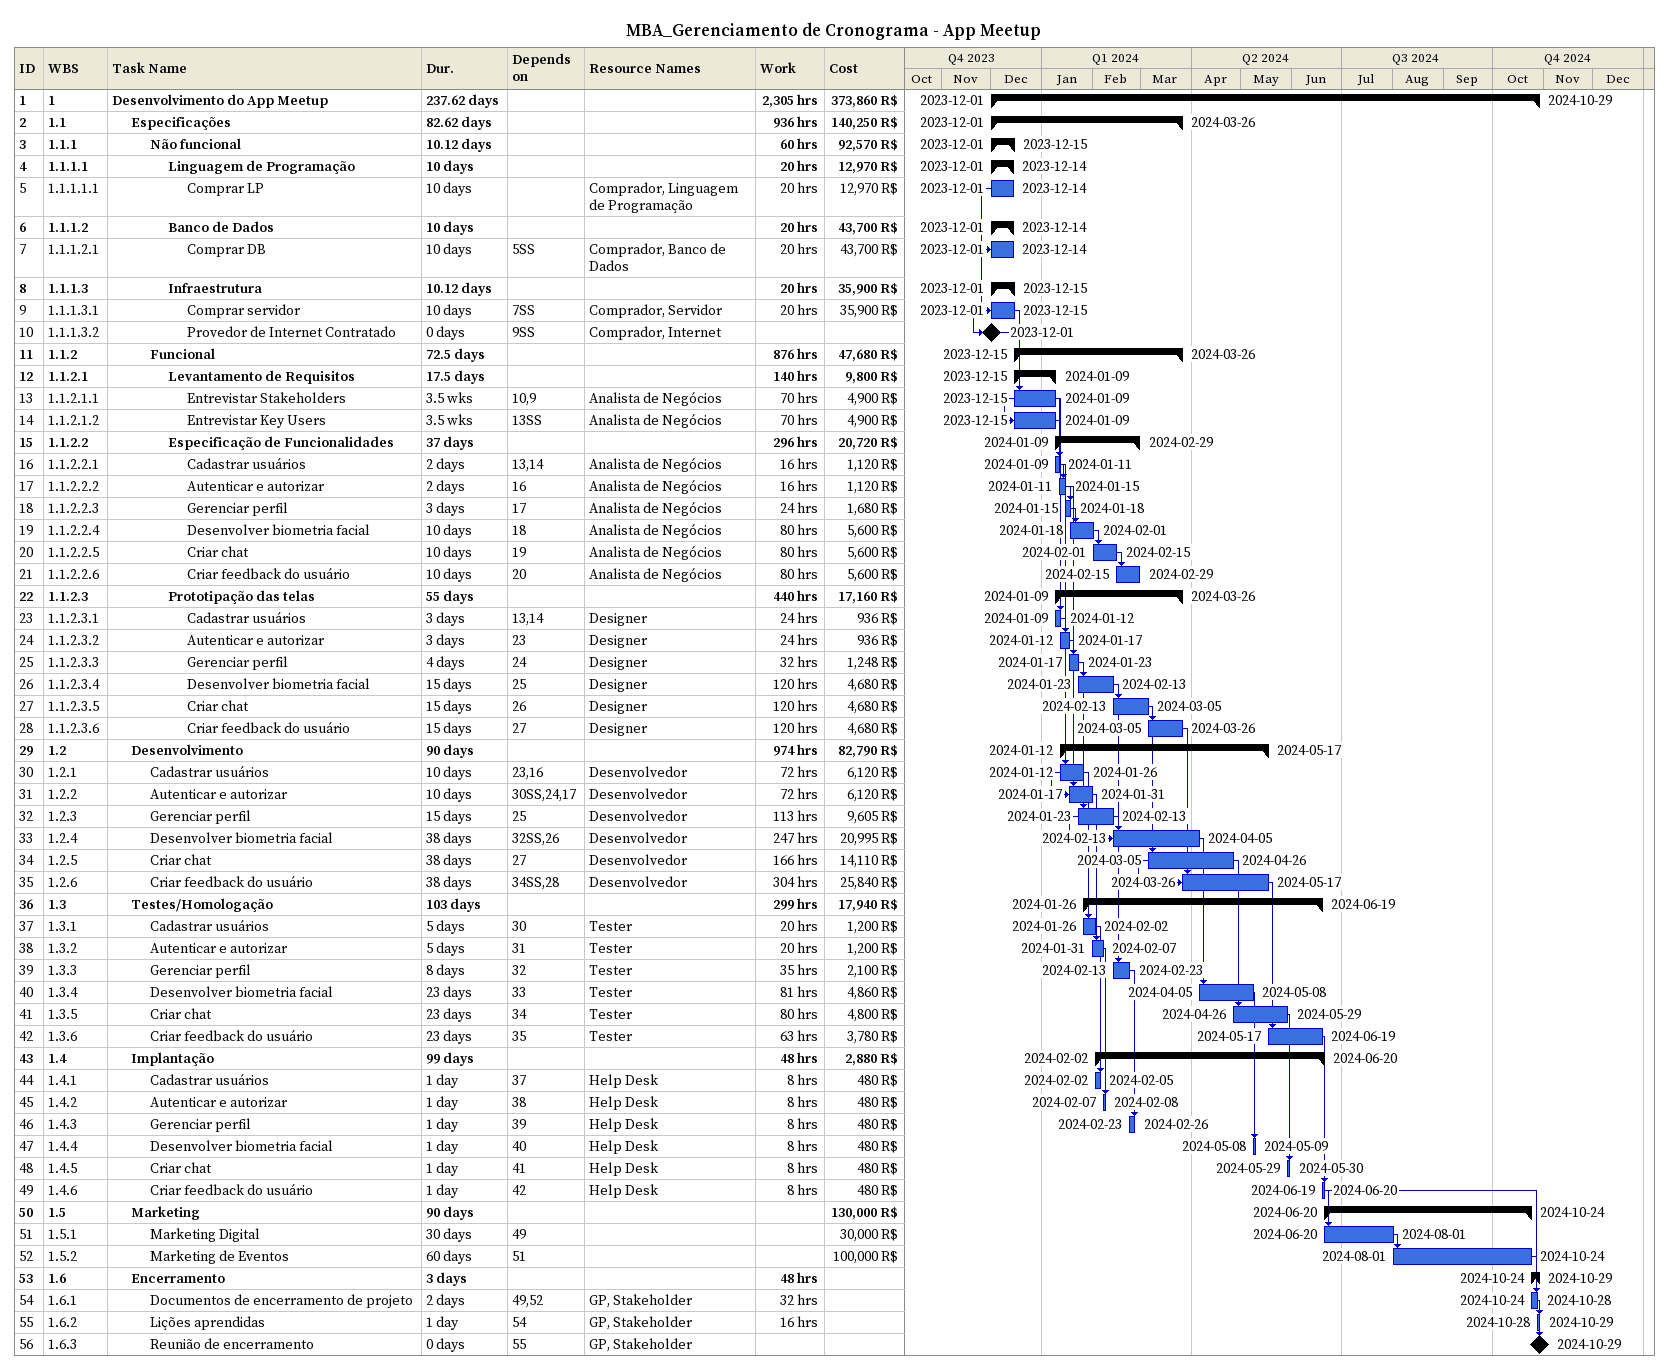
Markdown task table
MBA_Gerenciamento de Cronograma - App Meetup

| ID | WBS | Task | Duration | Start | Finish | Predecessors | Resources | Work (h) | Cost (R$) |
|---|---|---|---|---|---|---|---|---|---|
| 1 | 1 | **Desenvolvimento do App Meetup** | 237.62d | 2023-12-01 | 2024-10-29 |  |  | 2305 | 373860 |
| 2 | 1.1 | **Especificações** | 82.62d | 2023-12-01 | 2024-03-26 |  |  | 936 | 140250 |
| 3 | 1.1.1 | **Não funcional** | 10.12d | 2023-12-01 | 2023-12-15 |  |  | 60 | 92570 |
| 4 | 1.1.1.1 | **Linguagem de Programação** | 10d | 2023-12-01 | 2023-12-14 |  |  | 20 | 12970 |
| 5 | 1.1.1.1.1 | Comprar LP | 10d | 2023-12-01 | 2023-12-14 |  | Comprador, Linguagem de Programação | 20 | 12970 |
| 6 | 1.1.1.2 | **Banco de Dados** | 10d | 2023-12-01 | 2023-12-14 |  |  | 20 | 43700 |
| 7 | 1.1.1.2.1 | Comprar DB | 10d | 2023-12-01 | 2023-12-14 | 5SS | Comprador, Banco de Dados | 20 | 43700 |
| 8 | 1.1.1.3 | **Infraestrutura** | 10.12d | 2023-12-01 | 2023-12-15 |  |  | 20 | 35900 |
| 9 | 1.1.1.3.1 | Comprar servidor | 10d | 2023-12-01 | 2023-12-15 | 7SS | Comprador, Servidor | 20 | 35900 |
| 10 | 1.1.1.3.2 | Provedor de Internet Contratado | 0d | 2023-12-01 | 2023-12-01 | 9SS | Comprador, Internet |  |  |
| 11 | 1.1.2 | **Funcional** | 72.5d | 2023-12-15 | 2024-03-26 |  |  | 876 | 47680 |
| 12 | 1.1.2.1 | **Levantamento de Requisitos** | 17.5d | 2023-12-15 | 2024-01-09 |  |  | 140 | 9800 |
| 13 | 1.1.2.1.1 | Entrevistar Stakeholders | 3.5w | 2023-12-15 | 2024-01-09 | 10, 9 | Analista de Negócios | 70 | 4900 |
| 14 | 1.1.2.1.2 | Entrevistar Key Users | 3.5w | 2023-12-15 | 2024-01-09 | 13SS | Analista de Negócios | 70 | 4900 |
| 15 | 1.1.2.2 | **Especificação de Funcionalidades** | 37d | 2024-01-09 | 2024-02-29 |  |  | 296 | 20720 |
| 16 | 1.1.2.2.1 | Cadastrar usuários | 2d | 2024-01-09 | 2024-01-11 | 13, 14 | Analista de Negócios | 16 | 1120 |
| 17 | 1.1.2.2.2 | Autenticar e autorizar | 2d | 2024-01-11 | 2024-01-15 | 16 | Analista de Negócios | 16 | 1120 |
| 18 | 1.1.2.2.3 | Gerenciar perfil | 3d | 2024-01-15 | 2024-01-18 | 17 | Analista de Negócios | 24 | 1680 |
| 19 | 1.1.2.2.4 | Desenvolver biometria facial | 10d | 2024-01-18 | 2024-02-01 | 18 | Analista de Negócios | 80 | 5600 |
| 20 | 1.1.2.2.5 | Criar chat | 10d | 2024-02-01 | 2024-02-15 | 19 | Analista de Negócios | 80 | 5600 |
| 21 | 1.1.2.2.6 | Criar feedback do usuário | 10d | 2024-02-15 | 2024-02-29 | 20 | Analista de Negócios | 80 | 5600 |
| 22 | 1.1.2.3 | **Prototipação das telas** | 55d | 2024-01-09 | 2024-03-26 |  |  | 440 | 17160 |
| 23 | 1.1.2.3.1 | Cadastrar usuários | 3d | 2024-01-09 | 2024-01-12 | 13, 14 | Designer | 24 | 936 |
| 24 | 1.1.2.3.2 | Autenticar e autorizar | 3d | 2024-01-12 | 2024-01-17 | 23 | Designer | 24 | 936 |
| 25 | 1.1.2.3.3 | Gerenciar perfil | 4d | 2024-01-17 | 2024-01-23 | 24 | Designer | 32 | 1248 |
| 26 | 1.1.2.3.4 | Desenvolver biometria facial | 15d | 2024-01-23 | 2024-02-13 | 25 | Designer | 120 | 4680 |
| 27 | 1.1.2.3.5 | Criar chat | 15d | 2024-02-13 | 2024-03-05 | 26 | Designer | 120 | 4680 |
| 28 | 1.1.2.3.6 | Criar feedback do usuário | 15d | 2024-03-05 | 2024-03-26 | 27 | Designer | 120 | 4680 |
| 29 | 1.2 | **Desenvolvimento** | 90d | 2024-01-12 | 2024-05-17 |  |  | 974 | 82790 |
| 30 | 1.2.1 | Cadastrar usuários | 10d | 2024-01-12 | 2024-01-26 | 23, 16 | Desenvolvedor | 72 | 6120 |
| 31 | 1.2.2 | Autenticar e autorizar | 10d | 2024-01-17 | 2024-01-31 | 30SS, 24, 17 | Desenvolvedor | 72 | 6120 |
| 32 | 1.2.3 | Gerenciar perfil | 15d | 2024-01-23 | 2024-02-13 | 25 | Desenvolvedor | 113 | 9605 |
| 33 | 1.2.4 | Desenvolver biometria facial | 38d | 2024-02-13 | 2024-04-05 | 32SS, 26 | Desenvolvedor | 247 | 20995 |
| 34 | 1.2.5 | Criar chat | 38d | 2024-03-05 | 2024-04-26 | 27 | Desenvolvedor | 166 | 14110 |
| 35 | 1.2.6 | Criar feedback do usuário | 38d | 2024-03-26 | 2024-05-17 | 34SS, 28 | Desenvolvedor | 304 | 25840 |
| 36 | 1.3 | **Testes/Homologação** | 103d | 2024-01-26 | 2024-06-19 |  |  | 299 | 17940 |
| 37 | 1.3.1 | Cadastrar usuários | 5d | 2024-01-26 | 2024-02-02 | 30 | Tester | 20 | 1200 |
| 38 | 1.3.2 | Autenticar e autorizar | 5d | 2024-01-31 | 2024-02-07 | 31 | Tester | 20 | 1200 |
| 39 | 1.3.3 | Gerenciar perfil | 8d | 2024-02-13 | 2024-02-23 | 32 | Tester | 35 | 2100 |
| 40 | 1.3.4 | Desenvolver biometria facial | 23d | 2024-04-05 | 2024-05-08 | 33 | Tester | 81 | 4860 |
| 41 | 1.3.5 | Criar chat | 23d | 2024-04-26 | 2024-05-29 | 34 | Tester | 80 | 4800 |
| 42 | 1.3.6 | Criar feedback do usuário | 23d | 2024-05-17 | 2024-06-19 | 35 | Tester | 63 | 3780 |
| 43 | 1.4 | **Implantação** | 99d | 2024-02-02 | 2024-06-20 |  |  | 48 | 2880 |
| 44 | 1.4.1 | Cadastrar usuários | 1d | 2024-02-02 | 2024-02-05 | 37 | Help Desk | 8 | 480 |
| 45 | 1.4.2 | Autenticar e autorizar | 1d | 2024-02-07 | 2024-02-08 | 38 | Help Desk | 8 | 480 |
| 46 | 1.4.3 | Gerenciar perfil | 1d | 2024-02-23 | 2024-02-26 | 39 | Help Desk | 8 | 480 |
| 47 | 1.4.4 | Desenvolver biometria facial | 1d | 2024-05-08 | 2024-05-09 | 40 | Help Desk | 8 | 480 |
| 48 | 1.4.5 | Criar chat | 1d | 2024-05-29 | 2024-05-30 | 41 | Help Desk | 8 | 480 |
| 49 | 1.4.6 | Criar feedback do usuário | 1d | 2024-06-19 | 2024-06-20 | 42 | Help Desk | 8 | 480 |
| 50 | 1.5 | **Marketing** | 90d | 2024-06-20 | 2024-10-24 |  |  |  | 130000 |
| 51 | 1.5.1 | Marketing Digital | 30d | 2024-06-20 | 2024-08-01 | 49 |  |  | 30000 |
| 52 | 1.5.2 | Marketing de Eventos | 60d | 2024-08-01 | 2024-10-24 | 51 |  |  | 100000 |
| 53 | 1.6 | **Encerramento** | 3d | 2024-10-24 | 2024-10-29 |  |  | 48 |  |
| 54 | 1.6.1 | Documentos de encerramento de projeto | 2d | 2024-10-24 | 2024-10-28 | 49, 52 | GP, Stakeholder | 32 |  |
| 55 | 1.6.2 | Lições aprendidas | 1d | 2024-10-28 | 2024-10-29 | 54 | GP, Stakeholder | 16 |  |
| 56 | 1.6.3 | Reunião de encerramento | 0d | 2024-10-29 | 2024-10-29 | 55 | GP, Stakeholder |  |  |
